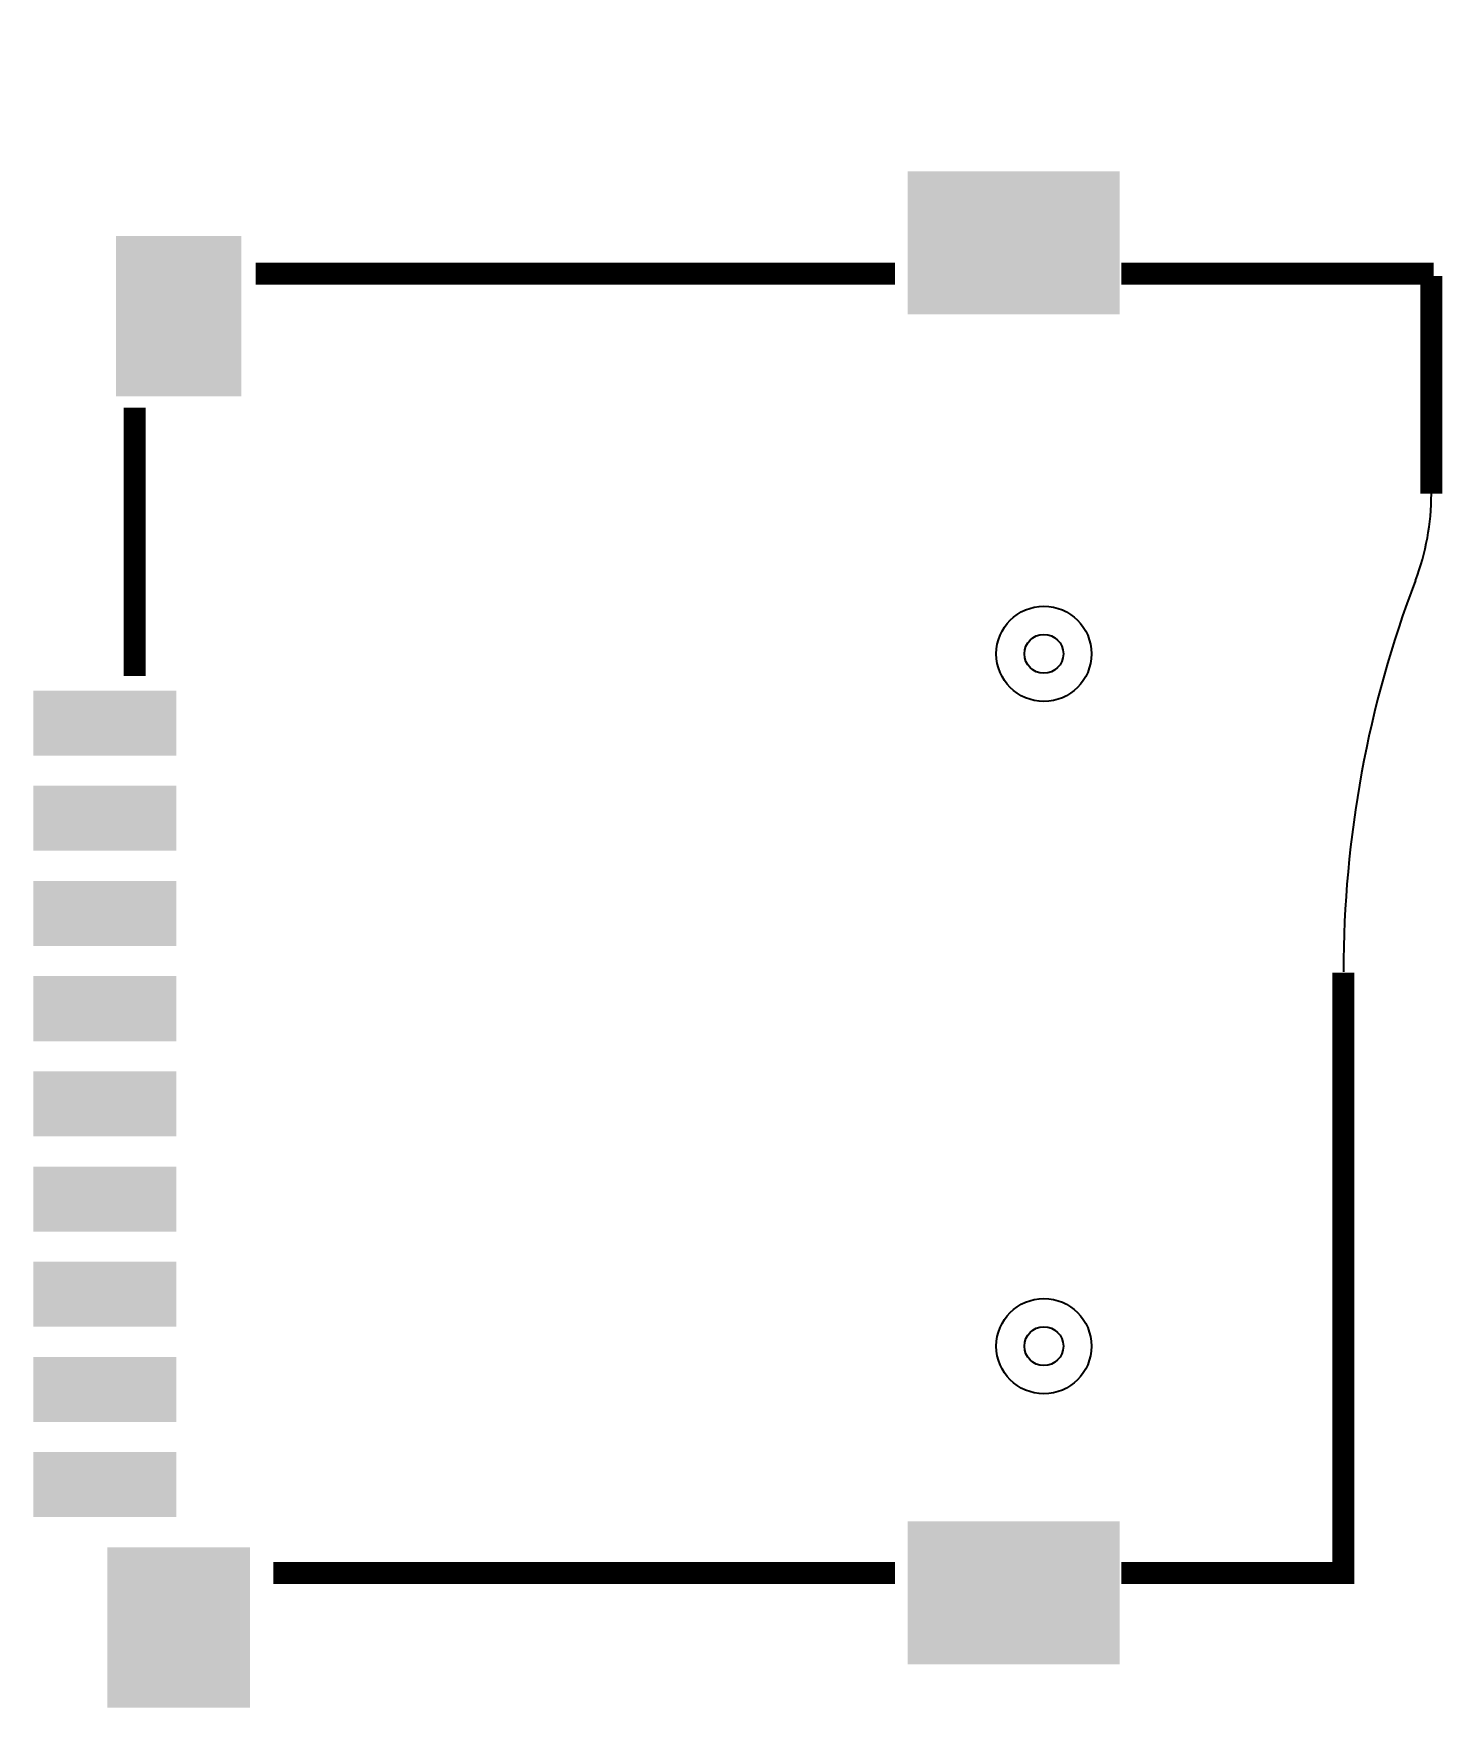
# Model space of a CAD drawing. Extents: x 91 to 733, y -796 to -35.
import ezdxf

# ---------------------------------------------------------------- set-up
doc = ezdxf.new("R2010")
doc.units = 9
for name, color, linetype, true_color in [('Document', 7, 'Continuous', 0xffffff), ('Multi-Layer', 7, 'Continuous', 0xc0c0c0), ('TopLayer', 7, 'Continuous', 0xff0000), ('TopPasteMaskLayer', 7, 'Continuous', 0x808080), ('TopSilkLayer', 7, 'Continuous', 0xffcc00), ('TopSolderMaskLayer', 7, 'Continuous', 0x800080)]:
    doc.layers.add(name, color=color, linetype=linetype, true_color=true_color)

msp = doc.modelspace()

# ---------------------------------------------------------------- hatches: boundary and pattern name
at = {"layer": 'TopLayer'}
for points in [[(489.5, -98.54), (583.99, -98.54), (583.99, -161.54), (489.5, -161.54)], [(129.3, -128.04), (184.4, -128.04), (184.4, -198.94), (129.3, -198.94)], [(91.75, -334.75), (154.75, -334.75), (154.75, -362.35), (91.75, -362.35)], [(91.75, -378.05), (154.75, -378.05), (154.75, -405.65), (91.75, -405.65)], [(91.75, -421.36), (154.75, -421.36), (154.75, -448.96), (91.75, -448.96)], [(91.75, -464.67), (154.75, -464.67), (154.75, -492.27), (91.75, -492.27)], [(91.75, -507.97), (154.75, -507.97), (154.75, -535.57), (91.75, -535.57)], [(91.75, -551.28), (154.75, -551.28), (154.75, -578.88), (91.75, -578.88)], [(91.75, -594.59), (154.75, -594.59), (154.75, -622.19), (91.75, -622.19)], [(91.75, -637.89), (154.75, -637.89), (154.75, -665.5), (91.75, -665.5)], [(91.75, -681.2), (154.75, -681.2), (154.75, -708.8), (91.75, -708.8)], [(489.5, -712.72), (583.99, -712.72), (583.99, -775.72), (489.5, -775.72)], [(125.33, -724.53), (188.33, -724.53), (188.33, -795.4), (125.33, -795.4)]]:
    msp.add_hatch(color=256, dxfattribs=at).paths.add_polyline_path(points)
at = {"layer": 'TopPasteMaskLayer'}
for points in [[(489.5, -98.54), (583.99, -98.54), (583.99, -161.54), (489.5, -161.54)], [(129.3, -128.04), (184.4, -128.04), (184.4, -198.94), (129.3, -198.94)], [(91.75, -334.75), (154.75, -334.75), (154.75, -362.35), (91.75, -362.35)], [(91.75, -378.05), (154.75, -378.05), (154.75, -405.65), (91.75, -405.65)], [(91.75, -421.36), (154.75, -421.36), (154.75, -448.96), (91.75, -448.96)], [(91.75, -464.67), (154.75, -464.67), (154.75, -492.27), (91.75, -492.27)], [(91.75, -507.97), (154.75, -507.97), (154.75, -535.57), (91.75, -535.57)], [(91.75, -551.28), (154.75, -551.28), (154.75, -578.88), (91.75, -578.88)], [(91.75, -594.59), (154.75, -594.59), (154.75, -622.19), (91.75, -622.19)], [(91.75, -637.89), (154.75, -637.89), (154.75, -665.5), (91.75, -665.5)], [(91.75, -681.2), (154.75, -681.2), (154.75, -708.8), (91.75, -708.8)], [(489.5, -712.72), (583.99, -712.72), (583.99, -775.72), (489.5, -775.72)], [(125.33, -724.53), (188.33, -724.53), (188.33, -795.4), (125.33, -795.4)]]:
    msp.add_hatch(color=256, dxfattribs=at).paths.add_polyline_path(points)
at = {"layer": 'TopSolderMaskLayer'}
for points in [[(488.5, -97.54), (584.99, -97.54), (584.99, -162.54), (488.5, -162.54)], [(128.3, -127.04), (185.4, -127.04), (185.4, -199.94), (128.3, -199.94)], [(90.75, -333.75), (155.75, -333.75), (155.75, -363.35), (90.75, -363.35)], [(90.75, -377.05), (155.75, -377.05), (155.75, -406.65), (90.75, -406.65)], [(90.75, -420.36), (155.75, -420.36), (155.75, -449.96), (90.75, -449.96)], [(90.75, -463.67), (155.75, -463.67), (155.75, -493.27), (90.75, -493.27)], [(90.75, -506.97), (155.75, -506.97), (155.75, -536.57), (90.75, -536.57)], [(90.75, -550.28), (155.75, -550.28), (155.75, -579.88), (90.75, -579.88)], [(90.75, -593.59), (155.75, -593.59), (155.75, -623.19), (90.75, -623.19)], [(90.75, -636.89), (155.75, -636.89), (155.75, -666.49), (90.75, -666.49)], [(90.75, -680.2), (155.75, -680.2), (155.75, -709.8), (90.75, -709.8)], [(488.5, -711.72), (584.99, -711.72), (584.99, -776.72), (488.5, -776.72)], [(124.33, -723.53), (189.33, -723.53), (189.33, -796.4), (124.33, -796.4)]]:
    msp.add_hatch(color=256, dxfattribs=at).paths.add_polyline_path(points)

# ---------------------------------------------------------------- linework, layer by layer
at = {"layer": 'Document'}
for centre in [(550.53, -317.05), (550.53, -632.01)]:
    msp.add_circle(centre, 8.86, dxfattribs=at)
at = {"layer": 'Multi-Layer'}
for centre in [(550.53, -317.05), (550.53, -632.01)]:
    msp.add_circle(centre, 21.65, dxfattribs=at)
at = {"layer": 'TopSilkLayer', "const_width": 10}
for points in [[(482.85, -144.13), (191.85, -144.13)], [(727.85, -144.13), (585.85, -144.13)], [(726.85, -145.13), (726.85, -244.13)], [(136.85, -205.13), (136.85, -327.13)], [(686.85, -462.13), (686.85, -735.13), (585.85, -735.13)], [(199.85, -735.13), (482.85, -735.13)]]:
    msp.add_lwpolyline(points, dxfattribs=at)
at = {"layer": 'TopSilkLayer'}
for centre, radius, start, end in [((616.28, -244.3), 110.57, 339.14509, 0.00144), ((1186.85, -461.66), 500, 159.14558, 179.99973)]:
    msp.add_arc(centre, radius, start, end, dxfattribs=at)

doc.saveas('drawing.dxf')
